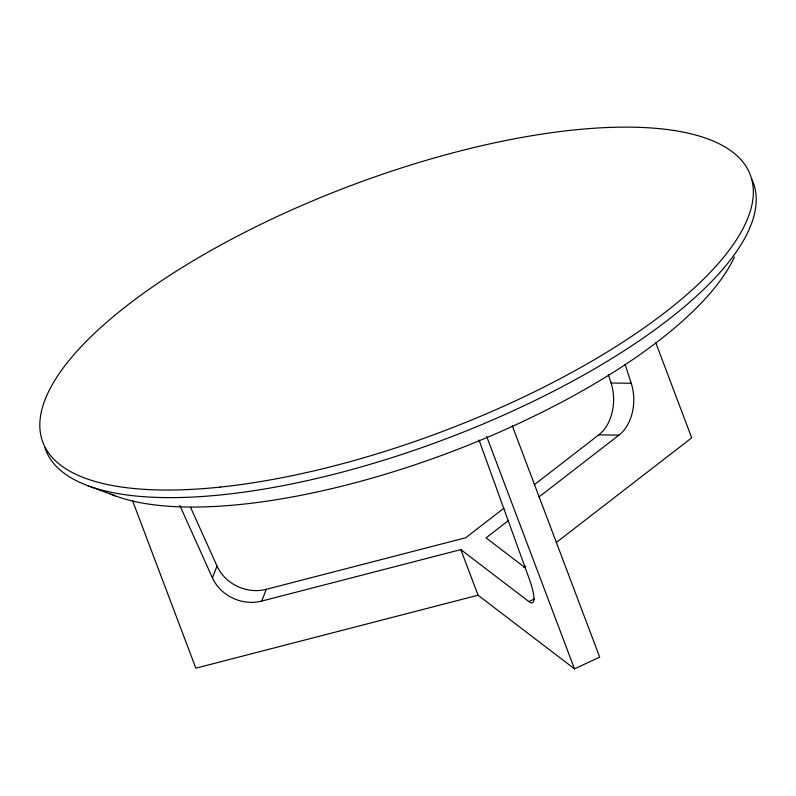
<?xml version="1.0" encoding="UTF-8"?>
<svg xmlns="http://www.w3.org/2000/svg" width="796" height="796" viewBox="0 0 796 796"><rect width="100%" height="100%" fill="white"/><g stroke="black" fill="none" stroke-linecap="round" stroke-linejoin="round"><path stroke-width="1.19" d="M534.345 599.02L528.872 601.567L460.834 549.608L261.715 601.08A39.8 35.621 21.4 0 1 212.413 577.846L217.019 566.065L190.513 507.191M261.715 601.08L266.332 589.309L465.69 537.768L503.868 508.246M534.216 484.794L598.821 434.845L618.97 435.123A39.8 27.999 -89.2 0 0 631.238 383.274L625.119 364.359M508.525 520.504L486.048 537.877L525.479 567.996M538.822 497.082L618.97 435.123M523.887 567.558L525.857 566.046M556.275 542.524L691.704 437.83L655.685 342.489M460.834 549.608L478.068 595.219L574.503 668.869L599.696 657.128L512.276 425.77M478.068 595.219L195.846 668.182L132.584 500.764M608.403 374.727L611.089 382.995L631.238 383.274M87.898 485.739L115.4 495.908M179.787 505.39L212.413 577.846M486.635 436.347L574.503 668.869M479.003 439.979L529.091 578.413A39.8 7.89 65 0 1 528.872 601.567M266.332 589.309A39.8 35.621 21.4 0 1 217.019 566.065M611.089 382.995A39.8 27.999 -89.2 0 1 598.821 434.845M752.2 180.115A378.16 131.201 -20.7 0 1 446.407 438.666A378.16 131.201 -20.7 0 1 44.984 447.83M734.409 257.038A354.339 122.932 -20.7 0 1 452.556 451.342A354.339 122.932 -20.7 0 1 110.714 494.057M220.154 487.102A378.16 131.201 -20.7 0 0 753.334 191.11A378.16 131.201 -20.7 0 0 216.214 247.536A378.16 131.201 -20.7 0 0 220.154 487.102"/></g></svg>
